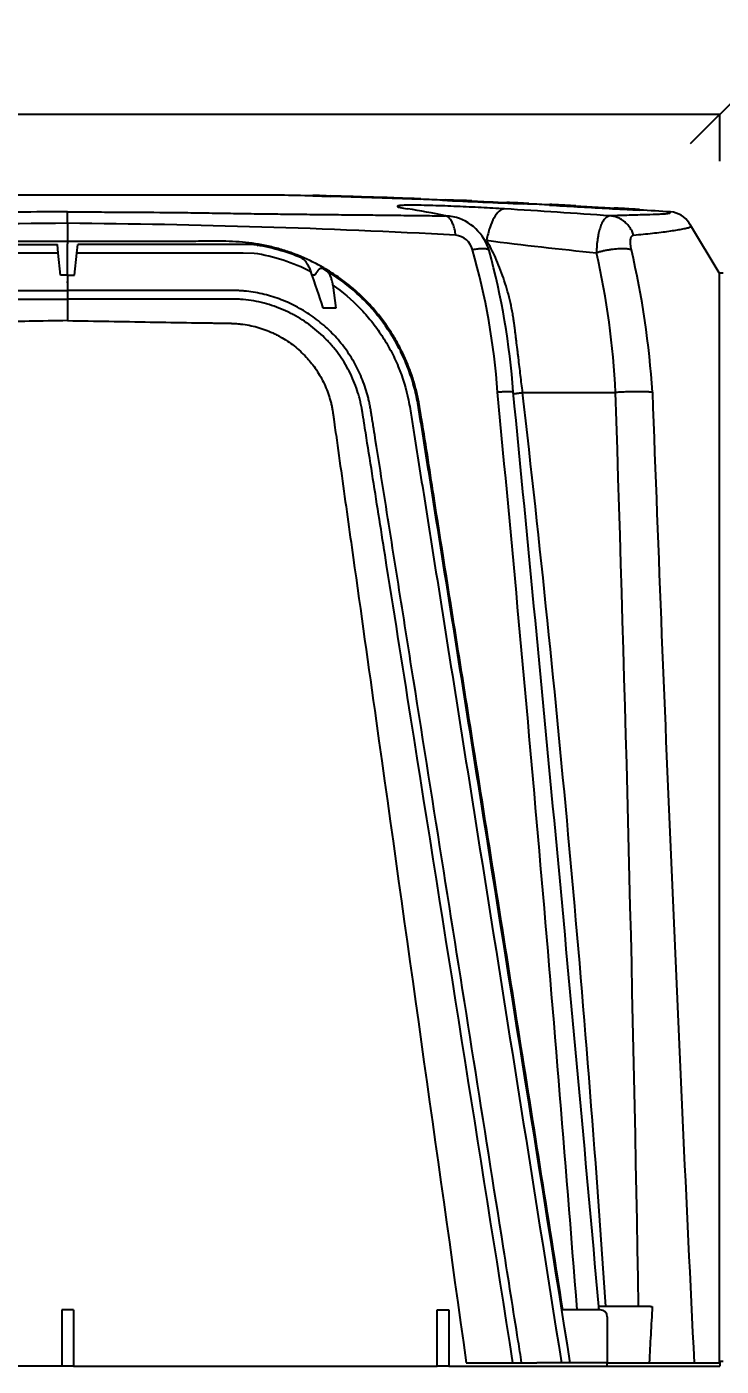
# Model space of a CAD drawing. Header units: millimetres. Extents: x -455371 to 117772, y -78417 to 116564.
# Drawn here: x -52542 to -52245, y 65902 to 66474 of the extents above; entities that cross this region are included whole.
import ezdxf

# ---------------------------------------------------------------- set-up
doc = ezdxf.new("R2010")
doc.units = ezdxf.units.MM
doc.linetypes.add('CENTER2', pattern=[28.575, 19.05, -3.175, 3.175, -3.175])
doc.layers.get('0').update_dxf_attribs({"color": 255})
doc.layers.add('BETON-STOP', color=141, linetype='Continuous')
doc.layers.add('Contorno-Cupolex', color=3, linetype='Continuous')
doc.layers.add('quote', color=5, linetype='Continuous', lineweight=15)
doc.styles.get("Standard").update_dxf_attribs({"font": 'arial.ttf'})
doc.dimstyles.new('scala 1 a 10', dxfattribs={"dimtxt": 15, "dimasz": 25, "dimexe": 0.183, "dimexo": 0.1, "dimgap": 20, "dimtad": 2, "dimdec": 0, "dimlfac": 0.1, "dimzin": 0, "dimdsep": 46, "dimtxsty": 'Standard', "dimblk": 'OBLIQUE', "dimcen": -25, "dimadec": 0, "dimazin": 0, "dimtfac": 1, "dimtdec": 0, "dimtofl": 0, "dimtmove": 0, "dimatfit": 3, "dimfxl": 20, "dimfxlon": 1, "dimtolj": 1, "dimtzin": 0, "dimarcsym": 0})

# ---------------------------------------------------------------- blocks, each defined once
blk = doc.blocks.new('beton stop H50')
at = {"layer": 'BETON-STOP'}
for p, q in [((20134.473, 10076.094), (20141.977, 10076.094)), ((20142.015, 10075.728), (20141.977, 10076.094)), ((20142.113, 10074.794), (20142.015, 10075.728)), ((20142.713, 10074.794), (20142.812, 10075.728)), ((20142.812, 10075.728), (20142.85, 10076.094)), ((20150.353, 10076.094), (20142.85, 10076.094)), ((20150.353, 10076.093), (20150.353, 10076.094)), ((20151.268, 10075.907), (20151.138, 10075.94)), ((20142.413, 10074.794), (20142.113, 10074.794)), ((20142.413, 10074.794), (20142.413, 10074.143)), ((20142.413, 10074.794), (20142.713, 10074.794)), ((20152.954, 10074.794), (20152.83, 10074.794)), ((20152.974, 10074.834), (20152.954, 10074.794)), ((20153.465, 10074.971), (20153.319, 10075.058)), ((20142.413, 10074.143), (20142.413, 10073.777)), ((20153.718, 10074.37), (20153.845, 10073.394)), ((20142.413, 10073.777), (20142.413, 10072.856)), ((20153.845, 10073.394), (20153.309, 10073.394)), ((20142.663, 10030.694), (20142.163, 10030.694)), ((20142.163, 10030.694), (20142.163, 10028.294)), ((20142.663, 10030.694), (20142.663, 10028.294)), ((20158.163, 10028.294), (20158.163, 10030.694)), ((20158.163, 10030.694), (20158.663, 10030.694)), ((20158.663, 10030.694), (20158.663, 10028.294)), ((20163.567, 10030.694), (20163.472, 10030.694)), ((20163.817, 10030.694), (20163.567, 10030.694)), ((20164.555, 10030.694), (20163.817, 10030.694)), ((20165.113, 10030.694), (20164.555, 10030.694)), ((20165.413, 10030.394), (20165.413, 10028.444)), ((20142.163, 10028.294), (20126.663, 10028.294)), ((20142.663, 10028.294), (20142.163, 10028.294)), ((20142.663, 10028.294), (20158.163, 10028.294)), ((20158.663, 10028.294), (20158.163, 10028.294)), ((20158.663, 10028.294), (20162.413, 10028.294)), ((20159.402, 10028.444), (20162.413, 10028.444)), ((20162.413, 10028.294), (20165.413, 10028.294)), ((20165.413, 10028.444), (20162.414, 10028.444)), ((20165.413, 10028.294), (20165.413, 10028.444))]:
    blk.add_line(p, q, dxfattribs=at)
for centre, radius, start, end in [((20138.857, 9139.345), 936.388, 89.806774, 90.268745), ((20145.97, 9139.345), 936.388, 89.731255, 90.193226), ((20149.164, 10067.938), 8.241, 66.9581, 81.702), ((20149.163, 10067.922), 7.893, 62.7356, 81.2638), ((20111.798, 10060.001), 43.618, 17.8807, 20.0256), ((20165.113, 10030.394), 0.3, 0, 90)]:
    blk.add_arc(centre, radius, start, end, dxfattribs=at)
blk.add_open_spline([(20150.487, 10076.073), (20150.501, 10076.071), (20150.515, 10076.067), (20150.528, 10076.061)], degree=3, dxfattribs=at)
for points, degree, knots in [([(20152.39, 10075.522), (20152.425, 10075.507), (20152.461, 10075.481), (20152.513, 10075.429), (20152.53, 10075.41), (20152.564, 10075.366), (20152.581, 10075.342), (20152.631, 10075.266), (20152.662, 10075.208), (20152.708, 10075.113), (20152.723, 10075.079), (20152.751, 10075.01), (20152.765, 10074.975), (20152.779, 10074.938)], 3, [0, 0, 0, 0, 0.25, 0.25, 0.375, 0.375, 0.5, 0.5, 0.75, 0.75, 0.875, 0.875, 1, 1, 1, 1]), ([(20153.319, 10075.058), (20153.292, 10075.074), (20153.264, 10075.081), (20153.22, 10075.08), (20153.205, 10075.077), (20153.176, 10075.068), (20153.161, 10075.061), (20153.131, 10075.042), (20153.116, 10075.031), (20153.086, 10075.003), (20153.072, 10074.987), (20153.028, 10074.932), (20153, 10074.887), (20152.974, 10074.834)], 3, [0, 0, 0, 0, 0.25, 0.25, 0.375, 0.375, 0.5, 0.5, 0.625, 0.625, 0.75, 0.75, 1, 1, 1, 1]), ([(20153.718, 10074.37), (20153.707, 10074.444), (20153.694, 10074.513), (20153.663, 10074.64), (20153.644, 10074.699), (20153.601, 10074.804), (20153.578, 10074.849), (20153.525, 10074.923), (20153.496, 10074.952), (20153.465, 10074.971)], 3, [0, 0, 0, 0, 0.25, 0.25, 0.5, 0.5, 0.75, 0.75, 1, 1, 1, 1]), ([(20163.829, 10028.444), (20162.567, 10036.41), (20161.303, 10044.377), (20159.406, 10056.327), (20158.773, 10060.31), (20157.983, 10065.289), (20157.825, 10066.285), (20157.588, 10067.778), (20157.509, 10068.276), (20157.39, 10069.023), (20157.354, 10069.273), (20157.252, 10069.765), (20157.191, 10070.009), (20157.047, 10070.491), (20156.964, 10070.729), (20156.774, 10071.2), (20156.667, 10071.434), (20156.315, 10072.117), (20156.041, 10072.545), (20155.576, 10073.147), (20155.411, 10073.341), (20155.063, 10073.715), (20154.878, 10073.896), (20154.307, 10074.406), (20153.899, 10074.707), (20153.465, 10074.971)], 3, [0, 0, 0, 0, 0.5, 0.5, 0.75, 0.75, 0.8125, 0.8125, 0.84375, 0.84375, 0.859375, 0.859375, 0.875, 0.875, 0.890625, 0.890625, 0.90625, 0.90625, 0.9375, 0.9375, 0.953125, 0.953125, 0.96875, 0.96875, 1, 1, 1, 1]), ([(20123.063, 10028.444), (20124.572, 10037.972), (20126.131, 10047.816), (20128.08, 10060.12), (20128.47, 10062.581), (20128.957, 10065.657), (20129.054, 10066.272), (20129.249, 10067.503), (20129.347, 10068.12), (20129.457, 10068.811), (20129.469, 10068.886), (20129.49, 10069.024), (20129.501, 10069.089), (20129.534, 10069.275), (20129.558, 10069.389), (20129.64, 10069.732), (20129.709, 10069.958), (20129.949, 10070.616), (20130.156, 10071.029), (20130.666, 10071.802), (20130.967, 10072.162), (20131.644, 10072.804), (20132.02, 10073.085), (20132.826, 10073.555), (20133.256, 10073.744), (20134.135, 10074.015), (20134.584, 10074.097), (20135.181, 10074.137), (20135.302, 10074.141), (20135.499, 10074.143), (20135.567, 10074.143), (20135.715, 10074.142), (20135.794, 10074.143), (20136.185, 10074.143), (20136.496, 10074.143), (20137.43, 10074.142), (20138.053, 10074.143), (20139.922, 10074.143), (20141.168, 10074.143), (20142.413, 10074.143)], 3, [0, 0, 0, 0, 0.5, 0.5, 0.625, 0.625, 0.65625, 0.65625, 0.6875, 0.6875, 0.691406, 0.691406, 0.695312, 0.695312, 0.703125, 0.703125, 0.71875, 0.71875, 0.75, 0.75, 0.78125, 0.78125, 0.8125, 0.8125, 0.84375, 0.84375, 0.875, 0.875, 0.882812, 0.882812, 0.886719, 0.886719, 0.890625, 0.890625, 0.90625, 0.90625, 0.9375, 0.9375, 1, 1, 1, 1]), ([(20161.764, 10028.444), (20161.715, 10028.75), (20161.667, 10029.057), (20161.41, 10030.674), (20161.202, 10031.991), (20160.573, 10035.96), (20160.151, 10038.63), (20158.875, 10046.685), (20158.014, 10052.119), (20156.938, 10058.911), (20156.723, 10060.269), (20156.293, 10062.986), (20156.078, 10064.344), (20155.755, 10066.382), (20155.648, 10067.061), (20155.513, 10067.91), (20155.486, 10068.08), (20155.446, 10068.335), (20155.432, 10068.42), (20155.412, 10068.548), (20155.405, 10068.59), (20155.392, 10068.675), (20155.385, 10068.718), (20155.372, 10068.802), (20155.365, 10068.843), (20155.356, 10068.903), (20155.353, 10068.922), (20155.347, 10068.96), (20155.344, 10068.979), (20155.335, 10069.034), (20155.329, 10069.07), (20155.317, 10069.14), (20155.311, 10069.175), (20155.292, 10069.276), (20155.278, 10069.341), (20155.257, 10069.437), (20155.25, 10069.469), (20155.234, 10069.532), (20155.227, 10069.563), (20155.186, 10069.721), (20155.15, 10069.846), (20155.07, 10070.092), (20155.026, 10070.214), (20154.884, 10070.572), (20154.775, 10070.803), (20154.528, 10071.248), (20154.39, 10071.463), (20154.087, 10071.875), (20153.922, 10072.073), (20153.568, 10072.446), (20153.378, 10072.621), (20152.979, 10072.946), (20152.769, 10073.096), (20152.441, 10073.3), (20152.329, 10073.365), (20152.103, 10073.486), (20151.987, 10073.543), (20151.638, 10073.704), (20151.399, 10073.795), (20150.915, 10073.947), (20150.67, 10074.007), (20150.293, 10074.073), (20150.165, 10074.091), (20149.972, 10074.112), (20149.907, 10074.118), (20149.776, 10074.128), (20149.71, 10074.133), (20149.575, 10074.139), (20149.505, 10074.141), (20149.415, 10074.142), (20149.396, 10074.142), (20149.36, 10074.143), (20149.341, 10074.143), (20149.285, 10074.143), (20149.247, 10074.143), (20149.168, 10074.143), (20149.127, 10074.143), (20149.042, 10074.143), (20148.999, 10074.143), (20148.869, 10074.143), (20148.783, 10074.143), (20148.351, 10074.143), (20148.008, 10074.143), (20146.977, 10074.142), (20146.289, 10074.143), (20144.914, 10074.143), (20144.226, 10074.143), (20143.164, 10074.143), (20142.788, 10074.143), (20142.413, 10074.143)], 3, [0, 0, 0, 0, 0.016163, 0.016163, 0.085094, 0.085094, 0.222956, 0.222956, 0.498682, 0.498682, 0.567613, 0.567613, 0.636544, 0.636544, 0.67101, 0.67101, 0.679626, 0.679626, 0.683934, 0.683934, 0.686089, 0.686089, 0.688243, 0.688243, 0.690397, 0.690397, 0.691474, 0.691474, 0.692551, 0.692551, 0.694705, 0.694705, 0.696859, 0.696859, 0.701167, 0.701167, 0.703321, 0.703321, 0.705475, 0.705475, 0.714092, 0.714092, 0.722708, 0.722708, 0.739941, 0.739941, 0.757174, 0.757174, 0.774407, 0.774407, 0.79164, 0.79164, 0.808872, 0.808872, 0.817489, 0.817489, 0.826105, 0.826105, 0.843338, 0.843338, 0.860571, 0.860571, 0.869187, 0.869187, 0.873495, 0.873495, 0.877804, 0.877804, 0.882112, 0.882112, 0.883189, 0.883189, 0.884266, 0.884266, 0.88642, 0.88642, 0.888574, 0.888574, 0.890728, 0.890728, 0.895036, 0.895036, 0.912269, 0.912269, 0.946735, 0.946735, 0.981201, 0.981201, 1, 1, 1, 1]), ([(20153.718, 10074.37), (20154.127, 10074.083), (20154.508, 10073.759), (20155.035, 10073.215), (20155.203, 10073.025), (20155.516, 10072.633), (20155.663, 10072.431), (20155.938, 10072.013), (20156.065, 10071.798), (20156.3, 10071.355), (20156.408, 10071.126), (20156.696, 10070.426), (20156.84, 10069.95), (20156.966, 10069.345), (20156.988, 10069.224), (20157.027, 10068.98), (20157.046, 10068.858), (20157.105, 10068.491), (20157.143, 10068.247), (20157.26, 10067.515), (20157.337, 10067.026), (20157.57, 10065.561), (20157.725, 10064.584), (20158.5, 10059.7), (20159.12, 10055.793), (20160.981, 10044.072), (20162.221, 10036.258), (20163.459, 10028.444)], 3, [0, 0, 0, 0, 0.03125, 0.03125, 0.046875, 0.046875, 0.0625, 0.0625, 0.078125, 0.078125, 0.09375, 0.09375, 0.125, 0.125, 0.132813, 0.132813, 0.140625, 0.140625, 0.15625, 0.15625, 0.1875, 0.1875, 0.25, 0.25, 0.5, 0.5, 1, 1, 1, 1]), ([(20123.433, 10028.444), (20124.156, 10033.011), (20125.245, 10039.886), (20126.7, 10049.07), (20127.797, 10055.996), (20128.711, 10061.767), (20129.35, 10065.807), (20129.648, 10067.683), (20129.773, 10068.477), (20129.819, 10068.759), (20129.852, 10068.977), (20129.892, 10069.205), (20129.941, 10069.427), (20129.995, 10069.63), (20130.113, 10070.026), (20130.355, 10070.634), (20130.812, 10071.396), (20131.387, 10072.083), (20132.279, 10072.864), (20133.346, 10073.427), (20134.499, 10073.721), (20135.19, 10073.78), (20135.68, 10073.777), (20136.062, 10073.778), (20136.731, 10073.777), (20137.877, 10073.777), (20139.835, 10073.777), (20141.411, 10073.777), (20142.413, 10073.777)], 3, [0, 0, 0, 0, 0.247753, 0.372985, 0.498218, 0.623451, 0.686067, 0.717375, 0.725202, 0.729131, 0.732712, 0.736995, 0.741519, 0.744877, 0.748234, 0.763673, 0.77975, 0.795578, 0.811398, 0.843021, 0.858859, 0.874812, 0.879946, 0.885054, 0.895272, 0.915707, 0.946359, 1, 1, 1, 1]), ([(20161.394, 10028.444), (20159.943, 10037.602), (20158.493, 10046.761), (20156.675, 10058.235), (20156.308, 10060.55), (20155.759, 10064.022), (20155.575, 10065.179), (20155.301, 10066.916), (20155.209, 10067.494), (20155.094, 10068.218), (20155.071, 10068.362), (20155.037, 10068.579), (20155.025, 10068.652), (20155.011, 10068.743), (20155.008, 10068.761), (20155.002, 10068.797), (20155, 10068.814), (20154.994, 10068.848), (20154.992, 10068.865), (20154.987, 10068.897), (20154.984, 10068.913), (20154.979, 10068.945), (20154.977, 10068.96), (20154.971, 10068.992), (20154.969, 10069.008), (20154.963, 10069.042), (20154.96, 10069.06), (20154.954, 10069.095), (20154.951, 10069.113), (20154.941, 10069.166), (20154.934, 10069.202), (20154.919, 10069.274), (20154.911, 10069.311), (20154.894, 10069.384), (20154.886, 10069.419), (20154.868, 10069.491), (20154.859, 10069.526), (20154.831, 10069.633), (20154.81, 10069.703), (20154.746, 10069.913), (20154.697, 10070.052), (20154.589, 10070.327), (20154.529, 10070.464), (20154.399, 10070.73), (20154.328, 10070.86), (20154.178, 10071.115), (20154.098, 10071.238), (20153.928, 10071.48), (20153.838, 10071.597), (20153.696, 10071.768), (20153.648, 10071.825), (20153.549, 10071.936), (20153.498, 10071.991), (20153.342, 10072.152), (20153.234, 10072.254), (20153.012, 10072.451), (20152.897, 10072.545), (20152.661, 10072.723), (20152.539, 10072.807), (20152.289, 10072.967), (20152.16, 10073.042), (20151.962, 10073.148), (20151.895, 10073.182), (20151.76, 10073.247), (20151.692, 10073.278), (20151.488, 10073.367), (20151.35, 10073.421), (20151.07, 10073.519), (20150.928, 10073.562), (20150.641, 10073.636), (20150.495, 10073.668), (20150.2, 10073.719), (20150.05, 10073.738), (20149.827, 10073.759), (20149.752, 10073.764), (20149.603, 10073.772), (20149.528, 10073.775), (20149.435, 10073.776), (20149.417, 10073.777), (20149.38, 10073.777), (20149.361, 10073.777), (20149.306, 10073.777), (20149.269, 10073.777), (20149.214, 10073.777), (20149.196, 10073.777), (20149.159, 10073.777), (20149.141, 10073.777), (20149.086, 10073.777), (20149.049, 10073.777), (20148.939, 10073.777), (20148.866, 10073.777), (20148.719, 10073.777), (20148.646, 10073.777), (20148.279, 10073.777), (20147.986, 10073.777), (20147.106, 10073.777), (20146.519, 10073.777), (20144.76, 10073.777), (20143.587, 10073.777), (20142.413, 10073.777)], 3, [0, 0, 0, 0, 0.497274, 0.497274, 0.622956, 0.622956, 0.685796, 0.685796, 0.717217, 0.717217, 0.725072, 0.725072, 0.728999, 0.728999, 0.729981, 0.729981, 0.730963, 0.730963, 0.731945, 0.731945, 0.732927, 0.732927, 0.733909, 0.733909, 0.734891, 0.734891, 0.735873, 0.735873, 0.736854, 0.736854, 0.738818, 0.738818, 0.740782, 0.740782, 0.742746, 0.742746, 0.74471, 0.74471, 0.748637, 0.748637, 0.756492, 0.756492, 0.764347, 0.764347, 0.772202, 0.772202, 0.780057, 0.780057, 0.787913, 0.787913, 0.79184, 0.79184, 0.795768, 0.795768, 0.803623, 0.803623, 0.811478, 0.811478, 0.819333, 0.819333, 0.827188, 0.827188, 0.831116, 0.831116, 0.835043, 0.835043, 0.842898, 0.842898, 0.850753, 0.850753, 0.858608, 0.858608, 0.866463, 0.866463, 0.870391, 0.870391, 0.874319, 0.874319, 0.8753, 0.8753, 0.876282, 0.876282, 0.878246, 0.878246, 0.879228, 0.879228, 0.88021, 0.88021, 0.882174, 0.882174, 0.886101, 0.886101, 0.890029, 0.890029, 0.905739, 0.905739, 0.937159, 0.937159, 1, 1, 1, 1]), ([(20142.413, 10072.856), (20135.468, 10072.742), (20135.425, 10072.741), (20135.054, 10072.729), (20134.708, 10072.665), (20134.366, 10072.602), (20134.033, 10072.482), (20133.7, 10072.362), (20133.388, 10072.191), (20133.078, 10072.022), (20132.799, 10071.807), (20132.521, 10071.593), (20132.28, 10071.339), (20132.039, 10071.085), (20131.841, 10070.797), (20131.644, 10070.512), (20131.496, 10070.204), (20131.349, 10069.896), (20131.25, 10069.562), (20131.2, 10069.397), (20131.164, 10069.229), (20131.145, 10069.144), (20131.13, 10069.061), (20131.117, 10068.986), (20131.104, 10068.895), (20131.101, 10068.873), (20131.092, 10068.807), (20131.085, 10068.754), (20131.078, 10068.708), (20131.075, 10068.684), (20131.048, 10068.491), (20131.025, 10068.329), (20130.987, 10068.059), (20130.885, 10067.332), (20130.744, 10066.331), (20130.502, 10064.602), (20130.259, 10062.873), (20130.186, 10062.348), (20129.288, 10055.957), (20128.529, 10050.554), (20127.346, 10042.125), (20125.608, 10029.749), (20125.425, 10028.444)], 2, [0, 0, 0, 0.127885, 0.127885, 0.143871, 0.143871, 0.159857, 0.159857, 0.175842, 0.175842, 0.191828, 0.191828, 0.207814, 0.207814, 0.223799, 0.223799, 0.239785, 0.239785, 0.255771, 0.255771, 0.263764, 0.263764, 0.26776, 0.26776, 0.271757, 0.271757, 0.273755, 0.273755, 0.275753, 0.275753, 0.279749, 0.279749, 0.287742, 0.287742, 0.319714, 0.319714, 0.383656, 0.383656, 0.511542, 0.511542, 0.767313, 0.767313, 1, 1, 1]), ([(20142.413, 10072.856), (20143.587, 10072.836), (20144.76, 10072.817), (20146.519, 10072.788), (20147.106, 10072.779), (20147.986, 10072.764), (20148.279, 10072.76), (20148.646, 10072.754), (20148.719, 10072.753), (20148.865, 10072.75), (20148.938, 10072.749), (20149.048, 10072.747), (20149.085, 10072.746), (20149.141, 10072.745), (20149.159, 10072.745), (20149.197, 10072.745), (20149.215, 10072.744), (20149.27, 10072.744), (20149.306, 10072.743), (20149.356, 10072.742), (20149.372, 10072.742), (20149.403, 10072.741), (20149.419, 10072.74), (20149.496, 10072.737), (20149.556, 10072.734), (20149.677, 10072.725), (20149.737, 10072.719), (20149.918, 10072.699), (20150.037, 10072.681), (20150.269, 10072.636), (20150.383, 10072.609), (20150.609, 10072.546), (20150.72, 10072.509), (20150.941, 10072.428), (20151.05, 10072.382), (20151.212, 10072.308), (20151.266, 10072.282), (20151.372, 10072.227), (20151.425, 10072.199), (20151.581, 10072.112), (20151.682, 10072.05), (20151.877, 10071.92), (20151.972, 10071.851), (20152.156, 10071.706), (20152.245, 10071.63), (20152.418, 10071.471), (20152.501, 10071.389), (20152.621, 10071.259), (20152.66, 10071.215), (20152.737, 10071.126), (20152.774, 10071.08), (20152.883, 10070.943), (20152.952, 10070.849), (20153.081, 10070.657), (20153.142, 10070.559), (20153.254, 10070.359), (20153.307, 10070.256), (20153.403, 10070.047), (20153.447, 10069.94), (20153.527, 10069.724), (20153.563, 10069.614), (20153.61, 10069.448), (20153.625, 10069.392), (20153.645, 10069.308), (20153.652, 10069.28), (20153.664, 10069.224), (20153.67, 10069.196), (20153.682, 10069.139), (20153.687, 10069.111), (20153.698, 10069.055), (20153.702, 10069.027), (20153.709, 10068.986), (20153.711, 10068.972), (20153.715, 10068.944), (20153.717, 10068.93), (20153.722, 10068.902), (20153.724, 10068.887), (20153.728, 10068.859), (20153.73, 10068.844), (20153.734, 10068.815), (20153.736, 10068.799), (20153.74, 10068.767), (20153.742, 10068.75), (20153.747, 10068.716), (20153.75, 10068.698), (20153.755, 10068.662), (20153.757, 10068.644), (20153.77, 10068.552), (20153.781, 10068.48), (20153.811, 10068.262), (20153.831, 10068.118), (20153.933, 10067.394), (20154.015, 10066.814), (20154.258, 10065.076), (20154.421, 10063.917), (20154.909, 10060.439), (20155.235, 10058.121), (20156.841, 10046.683), (20158.121, 10037.563), (20159.402, 10028.444)], 3, [0, 0, 0, 0, 0.063018, 0.063018, 0.094527, 0.094527, 0.110281, 0.110281, 0.11422, 0.11422, 0.118158, 0.118158, 0.120128, 0.120128, 0.121112, 0.121112, 0.122097, 0.122097, 0.124066, 0.124066, 0.125051, 0.125051, 0.126036, 0.126036, 0.129974, 0.129974, 0.133913, 0.133913, 0.14179, 0.14179, 0.149667, 0.149667, 0.157545, 0.157545, 0.165422, 0.165422, 0.16936, 0.16936, 0.173299, 0.173299, 0.181176, 0.181176, 0.189054, 0.189054, 0.196931, 0.196931, 0.204808, 0.204808, 0.208747, 0.208747, 0.212685, 0.212685, 0.220562, 0.220562, 0.22844, 0.22844, 0.236317, 0.236317, 0.244194, 0.244194, 0.252071, 0.252071, 0.25601, 0.25601, 0.257979, 0.257979, 0.259949, 0.259949, 0.261918, 0.261918, 0.263887, 0.263887, 0.264872, 0.264872, 0.265857, 0.265857, 0.266841, 0.266841, 0.267826, 0.267826, 0.268811, 0.268811, 0.269795, 0.269795, 0.27078, 0.27078, 0.271764, 0.271764, 0.275703, 0.275703, 0.28358, 0.28358, 0.315089, 0.315089, 0.378107, 0.378107, 0.504143, 0.504143, 1, 1, 1, 1])]:
    blk.add_open_spline(points, degree=degree, knots=knots, dxfattribs=at)
blk = doc.blocks.new('Cupolex H50 prospetto frontale')
at = {"layer": 'Contorno-Cupolex', "linetype": 'Continuous'}
for p, q in [((19817.527, 10356.944), (19799.38, 10356.944)), ((19817.483, 10356.945), (19799.423, 10356.945)), ((19818.899, 10356.901), (19818.899, 10356.921)), ((19819.678, 10356.901), (19818.899, 10356.921)), ((19819.678, 10356.881), (19818.899, 10356.901)), ((19822.732, 10356.816), (19819.678, 10356.911)), ((19819.678, 10356.909), (19819.678, 10356.901)), ((19819.678, 10356.881), (19819.678, 10356.901)), ((19822.731, 10356.796), (19819.678, 10356.891)), ((19822.731, 10356.796), (19822.732, 10356.816)), ((19822.731, 10356.786), (19822.732, 10356.806)), ((19822.731, 10356.786), (19822.731, 10356.796)), ((19823.509, 10356.758), (19822.731, 10356.786)), ((19822.732, 10356.806), (19822.732, 10356.816)), ((19823.509, 10356.778), (19822.732, 10356.806)), ((19823.509, 10356.758), (19823.509, 10356.778)), ((19824.433, 10356.731), (19824.434, 10356.751)), ((19824.434, 10356.751), (19825.193, 10356.72)), ((19824.563, 10356.748), (19824.593, 10356.746)), ((19825.24, 10356.721), (19824.563, 10356.748)), ((19827.864, 10356.577), (19827.865, 10356.597)), ((19828.998, 10356.527), (19828.999, 10356.547)), ((19808.453, 10355.747), (19808.453, 10356.23)), ((19829.579, 10356.49), (19829.58, 10356.51)), ((19831.983, 10356.354), (19831.984, 10356.374)), ((19832.618, 10356.322), (19832.619, 10356.342)), ((19808.453, 10355.747), (19808.453, 10354.973)), ((19836.217, 10353.63), (19834.993, 10355.666)), ((19808.453, 10354.973), (19808.453, 10354.873)), ((19808.453, 10353.536), (19808.453, 10354.865)), ((19808.453, 10353.211), (19808.453, 10353.26)), ((19827.844, 10348.536), (19831.803, 10348.536)), ((19831.093, 10309.586), (19831.094, 10309.586)), ((19831.098, 10309.529), (19831.093, 10309.586)), ((19831.094, 10309.586), (19831.123, 10309.586)), ((19831.106, 10309.436), (19831.098, 10309.529)), ((19833.3, 10309.586), (19831.123, 10309.586)), ((19833.3, 10309.586), (19833.372, 10309.586)), ((19831.453, 10307.186), (19836.253, 10307.186)), ((19831.453, 10307.036), (19836.253, 10307.036)), ((19836.253, 10307.236), (19836.253, 10307.186)), ((19836.389, 10307.236), (19836.253, 10307.236)), ((19836.253, 10307.186), (19836.253, 10307.036))]:
    blk.add_line(p, q, dxfattribs=at)
at = {"layer": 'Contorno-Cupolex'}
blk.add_line((19836.217, 10353.63), (19836.389, 10353.629), dxfattribs=at)
at = {"layer": 'Contorno-Cupolex', "linetype": 'Continuous'}
for centre, radius, start, end in [((19809.006, 9964.537), 392.5, 88.55563, 88.75605), ((19809.006, 9964.537), 392.52, 87.88238, 88.55563), ((19809.006, 9964.537), 392.5, 87.74732, 87.88238), ((19843.768, 10748.464), 392.21, 267.17441, 267.67605), ((19847.448, 10830.308), 474.116, 267.21773, 267.63273), ((19826.862, 10385.617), 28.944, 266.694, 267.4676), ((19817.082, 10156.564), 200.323, 87.54002, 87.66614), ((19840.304, 10672.945), 316.587, 267.33479, 267.62854), ((19828.371, 10395.021), 38.414, 265.9831, 268.7975), ((19809.006, 9964.537), 392.52, 87.20984, 87.34713), ((19828.184, 10358.947), 2.372, 262.2623, 273.5326), ((19809.006, 9964.537), 392.5, 87.08017, 87.20984), ((19832.641, 10408.617), 52.218, 265.999, 266.6381), ((19809.006, 9964.537), 392.52, 86.97173, 87.08017), ((19818.829, 10329.425), 27.248, 77.8621, 81.3179), ((19824.356, 10352.82), 3.249, 80.5911, 86.4356), ((19824.43, 10354.011), 2.065, 16.1144, 77.2136), ((19800.987, 9925.863), 431.286, 85.93262, 86.53296), ((19858.807, 10854.479), 498.847, 266.64102, 266.91754), ((19859.642, 10869.313), 513.683, 266.64501, 266.91355), ((19843.131, 10575.064), 218.968, 266.59207, 267.02097), ((19838.312, 10474.274), 118.089, 266.92744, 267.23586), ((19838.101, 10470.129), 113.919, 266.92179, 267.24152), ((19809.006, 9964.537), 392.52, 86.52019, 86.62859), ((19833.126, 10365.563), 9.255, 266.8537, 268.1726), ((19809.006, 9964.537), 392.5, 86.3268, 86.52019), ((19834.087, 10355.232), 1, 31, 86.3268), ((19811.362, 9988.615), 367.144, 90.45392, 93.03635), ((19805.431, 9984.905), 370.854, 86.97657, 89.53316), ((19824.891, 10354.404), 0.846, 14.4584, 83.1443), ((19848.154, 10525.747), 172.117, 262.70845, 264.27855), ((19797.375, 10346.517), 29.47, 3.9428, 15.9486), ((19795.973, 10346.278), 31.555, 4.1449, 15.2631), ((19796.964, 10346.844), 34.88, 2.7806, 12.6594), ((19797.031, 10346.293), 36.413, 3.5434, 13.2109), ((17680.539, 10142.564), 2156.097, 4.438876, 5.482034), ((15343.216, 9909.181), 4505.703, 5.098383, 5.596136), ((19006.824, 10254.102), 826.433, 3.849665, 6.561364), ((17451.721, 10268.859), 2381.415, 0.979943, 1.917364), ((23160.18, 10470.986), 3329.058, 182.107808, 182.820267), ((19548.557, 10284.649), 283.635, 5.01356, 5.04398), ((20122.992, 10292.492), 290.124, 176.6222, 177.09688)]:
    blk.add_arc(centre, radius, start, end, dxfattribs=at)
at = {"layer": 'Contorno-Cupolex', "linetype": 'CENTER2'}
for centre, radius, start, end in [((19827.356, 10372.743), 16.148, 270.7397, 270.7401), ((19828.371, 10395.021), 38.414, 268.7975, 268.7977)]:
    blk.add_arc(centre, radius, start, end, dxfattribs=at)
at = {"layer": 'Contorno-Cupolex', "linetype": 'Continuous'}
for points, knots in [([(19828.329, 10356.559), (19828.329, 10356.559), (19828.311, 10356.559), (19828.238, 10356.562), (19828.132, 10356.566), (19828.014, 10356.571), (19827.914, 10356.575), (19827.864, 10356.577)], [0.511225, 0.511225, 0.511225, 0.511225, 0.6287278, 0.7504171, 0.8331596, 0.9160507, 1, 1, 1, 1]), ([(19829.58, 10356.51), (19829.52, 10356.513), (19829.464, 10356.517), (19829.388, 10356.521), (19829.364, 10356.523), (19829.33, 10356.525), (19829.319, 10356.526), (19829.303, 10356.527), (19829.298, 10356.527), (19829.29, 10356.528), (19829.287, 10356.528), (19829.282, 10356.528), (19829.279, 10356.528), (19829.241, 10356.531), (19829.209, 10356.533), (19829.166, 10356.536), (19829.153, 10356.536), (19829.134, 10356.538), (19829.128, 10356.538), (19829.119, 10356.539), (19829.116, 10356.539), (19829.112, 10356.539), (19829.111, 10356.539), (19829.108, 10356.539), (19829.106, 10356.54), (19829.032, 10356.545), (19828.999, 10356.547), (19828.999, 10356.547)], [0, 0, 0, 0, 0.125, 0.125, 0.1875, 0.1875, 0.21875, 0.21875, 0.234375, 0.234375, 0.242188, 0.242188, 0.25, 0.25, 0.375, 0.375, 0.4375, 0.4375, 0.46875, 0.46875, 0.484375, 0.484375, 0.492188, 0.492188, 0.5, 0.5, 1, 1, 1, 1]), ([(19808.453, 10356.23), (19807.054, 10356.231), (19805.654, 10356.225), (19803.905, 10356.207), (19803.555, 10356.203), (19802.855, 10356.194), (19802.506, 10356.189), (19802.068, 10356.182), (19801.98, 10356.18), (19801.849, 10356.178), (19801.806, 10356.178), (19801.72, 10356.176), (19801.677, 10356.175), (19801.592, 10356.174), (19801.55, 10356.173), (19801.467, 10356.172), (19801.425, 10356.171), (19801.299, 10356.169), (19801.215, 10356.168), (19800.796, 10356.161), (19800.461, 10356.156), (19799.959, 10356.15), (19799.792, 10356.147), (19799.458, 10356.143), (19799.291, 10356.141), (19798.791, 10356.135), (19798.46, 10356.131), (19797.472, 10356.121), (19796.822, 10356.114), (19795.853, 10356.105), (19795.531, 10356.101), (19794.889, 10356.095), (19794.569, 10356.091), (19793.612, 10356.08), (19792.979, 10356.072), (19792.348, 10356.063)], [0, 0, 0, 0, 0.25, 0.25, 0.3125, 0.3125, 0.375, 0.375, 0.390625, 0.390625, 0.398438, 0.398438, 0.40625, 0.40625, 0.414062, 0.414062, 0.421875, 0.421875, 0.4375, 0.4375, 0.5, 0.5, 0.53125, 0.53125, 0.5625, 0.5625, 0.625, 0.625, 0.75, 0.75, 0.8125, 0.8125, 0.875, 0.875, 1, 1, 1, 1]), ([(19808.453, 10356.23), (19808.803, 10356.23), (19809.503, 10356.23), (19810.902, 10356.225), (19812.302, 10356.215), (19813.701, 10356.199), (19814.488, 10356.187), (19815.012, 10356.179), (19815.353, 10356.173), (19815.943, 10356.164), (19816.783, 10356.151), (19817.785, 10356.139), (19818.778, 10356.128), (19819.596, 10356.119), (19820.246, 10356.113), (19820.894, 10356.106), (19821.7, 10356.098), (19822.671, 10356.087), (19823.624, 10356.076), (19824.255, 10356.067), (19824.558, 10356.063)], [0, 0, 0, 0, 0.063564, 0.127097, 0.254201, 0.31775, 0.381331, 0.397214, 0.41286, 0.44336, 0.504368, 0.565708, 0.627174, 0.688693, 0.719527, 0.750429, 0.81247, 0.874829, 0.93973, 1, 1, 1, 1]), ([(19827.068, 10356.36), (19826.745, 10356.38), (19826.415, 10356.398), (19825.741, 10356.433), (19825.394, 10356.449), (19824.874, 10356.471), (19824.701, 10356.478), (19824.355, 10356.491), (19824.182, 10356.496), (19823.679, 10356.511), (19823.355, 10356.518), (19822.983, 10356.518), (19822.883, 10356.516), (19822.721, 10356.51), (19822.662, 10356.506), (19822.576, 10356.496), (19822.548, 10356.49), (19822.516, 10356.478), (19822.511, 10356.471), (19822.524, 10356.449), (19822.568, 10356.433), (19822.713, 10356.398), (19822.813, 10356.38), (19822.942, 10356.36)], [0, 0, 0, 0, 0.125, 0.125, 0.25, 0.25, 0.3125, 0.3125, 0.375, 0.375, 0.5, 0.5, 0.5625, 0.5625, 0.625, 0.625, 0.6875, 0.6875, 0.75, 0.75, 0.875, 0.875, 1, 1, 1, 1]), ([(19827.068, 10356.36), (19826.993, 10356.357), (19826.916, 10356.322), (19826.766, 10356.194), (19826.693, 10356.101), (19826.559, 10355.864), (19826.497, 10355.72), (19826.39, 10355.395), (19826.345, 10355.214), (19826.31, 10355.023)], [0, 0, 0, 0, 0.25, 0.25, 0.5, 0.5, 0.75, 0.75, 1, 1, 1, 1]), ([(19830.114, 10356.484), (19830.072, 10356.486), (19830.034, 10356.489), (19829.982, 10356.492), (19829.965, 10356.493), (19829.942, 10356.495), (19829.934, 10356.495), (19829.923, 10356.496), (19829.92, 10356.496), (19829.914, 10356.496), (19829.913, 10356.497), (19829.91, 10356.497), (19829.909, 10356.497), (19829.907, 10356.497), (19829.906, 10356.497), (19829.884, 10356.498), (19829.864, 10356.5), (19829.838, 10356.502), (19829.83, 10356.502), (19829.819, 10356.503), (19829.815, 10356.503), (19829.81, 10356.504), (19829.808, 10356.504), (19829.806, 10356.504), (19829.805, 10356.504), (19829.803, 10356.504), (19829.802, 10356.504), (19829.759, 10356.507), (19829.741, 10356.509), (19829.741, 10356.509)], [0, 0, 0, 0, 0.125, 0.125, 0.1875, 0.1875, 0.21875, 0.21875, 0.234375, 0.234375, 0.242188, 0.242188, 0.246094, 0.246094, 0.25, 0.25, 0.375, 0.375, 0.4375, 0.4375, 0.46875, 0.46875, 0.484375, 0.484375, 0.492188, 0.492188, 0.5, 0.5, 1, 1, 1, 1]), ([(19829.741, 10356.509), (19829.741, 10356.509), (19829.745, 10356.508), (19829.758, 10356.507), (19829.763, 10356.507), (19829.773, 10356.506), (19829.777, 10356.506), (19829.783, 10356.505), (19829.785, 10356.505), (19829.788, 10356.505), (19829.789, 10356.505), (19829.791, 10356.505), (19829.792, 10356.505), (19829.792, 10356.504), (19829.793, 10356.504), (19829.793, 10356.504), (19829.794, 10356.504), (19829.821, 10356.502), (19829.857, 10356.5), (19829.93, 10356.495), (19829.957, 10356.493), (19830.002, 10356.49), (19830.018, 10356.489), (19830.043, 10356.488), (19830.052, 10356.487), (19830.065, 10356.487), (19830.07, 10356.486), (19830.076, 10356.486), (19830.079, 10356.486), (19830.082, 10356.486), (19830.083, 10356.485), (19830.085, 10356.485), (19830.086, 10356.485), (19830.199, 10356.478), (19830.322, 10356.471), (19830.53, 10356.459), (19830.603, 10356.455), (19830.757, 10356.446), (19830.836, 10356.442), (19831.007, 10356.432), (19831.089, 10356.428), (19831.208, 10356.421), (19831.247, 10356.419), (19831.303, 10356.416), (19831.322, 10356.415), (19831.35, 10356.413), (19831.359, 10356.413), (19831.373, 10356.412), (19831.378, 10356.412), (19831.387, 10356.411), (19831.392, 10356.411), (19831.524, 10356.404), (19831.643, 10356.398), (19831.751, 10356.392)], [0, 0, 0, 0, 0.125, 0.125, 0.1875, 0.1875, 0.21875, 0.21875, 0.234375, 0.234375, 0.242188, 0.242188, 0.246094, 0.246094, 0.248047, 0.248047, 0.25, 0.25, 0.375, 0.375, 0.4375, 0.4375, 0.46875, 0.46875, 0.484375, 0.484375, 0.492188, 0.492188, 0.496094, 0.496094, 0.498047, 0.498047, 0.5, 0.5, 0.625, 0.625, 0.6875, 0.6875, 0.75, 0.75, 0.8125, 0.8125, 0.84375, 0.84375, 0.859375, 0.859375, 0.867188, 0.867188, 0.871094, 0.871094, 0.875, 0.875, 1, 1, 1, 1]), ([(19831.577, 10356.063), (19831.537, 10356.061), (19831.498, 10356.049), (19831.422, 10356.007), (19831.385, 10355.977), (19831.332, 10355.917), (19831.315, 10355.895), (19831.282, 10355.846), (19831.265, 10355.82), (19831.219, 10355.735), (19831.19, 10355.67), (19831.138, 10355.527), (19831.114, 10355.448), (19831.083, 10355.319), (19831.073, 10355.275), (19831.056, 10355.184), (19831.048, 10355.138), (19831.012, 10354.901), (19830.997, 10354.697), (19830.996, 10354.488)], [0, 0, 0, 0, 0.125, 0.125, 0.25, 0.25, 0.3125, 0.3125, 0.375, 0.375, 0.5, 0.5, 0.625, 0.625, 0.6875, 0.6875, 0.75, 0.75, 1, 1, 1, 1]), ([(19834.151, 10356.23), (19834.135, 10356.231), (19834.123, 10356.225), (19834.116, 10356.207), (19834.115, 10356.203), (19834.113, 10356.194), (19834.112, 10356.189), (19834.113, 10356.182), (19834.113, 10356.18), (19834.113, 10356.178), (19834.113, 10356.178), (19834.113, 10356.176), (19834.113, 10356.175), (19834.112, 10356.174), (19834.112, 10356.173), (19834.111, 10356.172), (19834.11, 10356.171), (19834.107, 10356.169), (19834.104, 10356.168), (19834.087, 10356.161), (19834.061, 10356.156), (19834.005, 10356.15), (19833.983, 10356.147), (19833.934, 10356.143), (19833.907, 10356.141), (19833.817, 10356.135), (19833.747, 10356.131), (19833.511, 10356.121), (19833.319, 10356.114), (19832.994, 10356.105), (19832.879, 10356.101), (19832.641, 10356.095), (19832.516, 10356.091), (19832.131, 10356.08), (19831.859, 10356.072), (19831.577, 10356.063)], [0, 0, 0, 0, 0.25, 0.25, 0.3125, 0.3125, 0.375, 0.375, 0.390625, 0.390625, 0.398438, 0.398438, 0.40625, 0.40625, 0.414062, 0.414062, 0.421875, 0.421875, 0.4375, 0.4375, 0.5, 0.5, 0.53125, 0.53125, 0.5625, 0.5625, 0.625, 0.625, 0.75, 0.75, 0.8125, 0.8125, 0.875, 0.875, 1, 1, 1, 1]), ([(19832.087, 10356.377), (19832.085, 10356.377), (19832.081, 10356.378), (19832.071, 10356.378), (19832.065, 10356.378), (19832.056, 10356.378), (19832.052, 10356.379), (19832.047, 10356.379), (19832.045, 10356.379), (19832.042, 10356.379), (19832.041, 10356.379), (19832.04, 10356.379), (19832.039, 10356.379), (19832.038, 10356.379), (19832.038, 10356.379), (19832.038, 10356.379), (19832.038, 10356.379), (19832.026, 10356.38), (19832.012, 10356.38), (19831.989, 10356.381), (19831.981, 10356.382), (19831.968, 10356.382), (19831.964, 10356.382), (19831.957, 10356.383), (19831.955, 10356.383), (19831.952, 10356.383), (19831.951, 10356.383), (19831.949, 10356.383), (19831.948, 10356.383), (19831.947, 10356.383), (19831.947, 10356.383), (19831.894, 10356.385), (19831.829, 10356.389), (19831.751, 10356.393)], [0.5500004, 0.5500004, 0.5500004, 0.5500004, 0.625, 0.625, 0.6875, 0.6875, 0.71875, 0.71875, 0.734375, 0.734375, 0.7421875, 0.7421875, 0.7460938, 0.7460938, 0.7480469, 0.7480469, 0.75, 0.75, 0.8125, 0.8125, 0.84375, 0.84375, 0.859375, 0.859375, 0.8671875, 0.8671875, 0.8710938, 0.8710938, 0.8730469, 0.8730469, 0.875, 0.875, 1, 1, 1, 1]), ([(19831.751, 10356.392), (19831.79, 10356.39), (19831.826, 10356.388), (19831.875, 10356.386), (19831.89, 10356.385), (19831.912, 10356.384), (19831.919, 10356.384), (19831.93, 10356.384), (19831.933, 10356.383), (19831.938, 10356.383), (19831.94, 10356.383), (19831.942, 10356.383), (19831.943, 10356.383), (19831.945, 10356.383), (19831.946, 10356.383), (19831.965, 10356.382), (19831.982, 10356.381), (19832.005, 10356.38), (19832.012, 10356.38), (19832.022, 10356.38), (19832.025, 10356.379), (19832.03, 10356.379), (19832.032, 10356.379), (19832.034, 10356.379), (19832.035, 10356.379), (19832.036, 10356.379), (19832.036, 10356.379), (19832.037, 10356.379), (19832.037, 10356.379), (19832.053, 10356.378), (19832.066, 10356.378), (19832.084, 10356.377), (19832.089, 10356.377), (19832.089, 10356.377)], [0, 0, 0, 0, 0.0625, 0.0625, 0.09375, 0.09375, 0.109375, 0.109375, 0.1171875, 0.1171875, 0.1210938, 0.1210938, 0.1230469, 0.1230469, 0.125, 0.125, 0.1875, 0.1875, 0.21875, 0.21875, 0.234375, 0.234375, 0.2421875, 0.2421875, 0.2460938, 0.2460938, 0.2480469, 0.2480469, 0.25, 0.25, 0.375, 0.375, 0.4951448, 0.4951448, 0.4951448, 0.4951448]), ([(19832.832, 10356.333), (19832.832, 10356.333), (19832.832, 10356.333), (19832.831, 10356.333), (19832.831, 10356.333), (19832.831, 10356.333), (19832.831, 10356.333), (19832.828, 10356.333), (19832.823, 10356.333), (19832.81, 10356.334), (19832.805, 10356.334), (19832.796, 10356.334), (19832.793, 10356.334), (19832.789, 10356.334), (19832.787, 10356.335), (19832.784, 10356.335), (19832.784, 10356.335), (19832.782, 10356.335), (19832.782, 10356.335), (19832.781, 10356.335), (19832.781, 10356.335), (19832.744, 10356.336), (19832.689, 10356.339), (19832.619, 10356.342)], [0.4427245, 0.4427245, 0.4427245, 0.4427245, 0.46875, 0.46875, 0.484375, 0.484375, 0.5, 0.5, 0.625, 0.625, 0.6875, 0.6875, 0.71875, 0.71875, 0.734375, 0.734375, 0.7421875, 0.7421875, 0.7460938, 0.7460938, 0.75, 0.75, 1, 1, 1, 1]), ([(19832.575, 10355.243), (19832.856, 10355.269), (19833.125, 10355.296), (19833.505, 10355.338), (19833.627, 10355.352), (19833.861, 10355.381), (19833.972, 10355.396), (19834.288, 10355.44), (19834.473, 10355.47), (19834.698, 10355.513), (19834.763, 10355.526), (19834.847, 10355.546), (19834.872, 10355.553), (19834.916, 10355.565), (19834.935, 10355.571), (19834.985, 10355.589), (19835.006, 10355.599), (19835.017, 10355.611), (19835.019, 10355.614), (19835.02, 10355.617), (19835.02, 10355.618), (19835.02, 10355.621), (19835.019, 10355.622), (19835.019, 10355.624), (19835.018, 10355.625), (19835.017, 10355.627), (19835.016, 10355.628), (19835.014, 10355.632), (19835.013, 10355.634), (19835.006, 10355.645), (19835.001, 10355.653), (19834.995, 10355.663), (19834.994, 10355.665), (19834.993, 10355.667)], [0, 0, 0, 0, 0.125, 0.125, 0.1875, 0.1875, 0.25, 0.25, 0.375, 0.375, 0.4375, 0.4375, 0.46875, 0.46875, 0.5, 0.5, 0.5625, 0.5625, 0.578125, 0.578125, 0.5859375, 0.5859375, 0.59375, 0.59375, 0.6015625, 0.6015625, 0.609375, 0.609375, 0.625, 0.625, 0.6875, 0.6875, 0.7028566, 0.7028566, 0.7028566, 0.7028566]), ([(19834.993, 10355.667), (19834.989, 10355.673), (19834.986, 10355.678), (19834.966, 10355.712), (19834.953, 10355.733), (19834.944, 10355.747)], [0.7028566, 0.7028566, 0.7028566, 0.7028566, 0.75, 0.75, 1, 1, 1, 1]), ([(19808.453, 10354.973), (19807.335, 10354.973), (19805.78, 10354.977), (19803.661, 10354.965), (19802.37, 10354.988), (19801.563, 10354.98), (19800.975, 10354.945), (19800.433, 10354.879), (19799.894, 10354.776), (19799.353, 10354.634), (19798.819, 10354.456), (19798.296, 10354.242), (19797.787, 10353.994), (19797.297, 10353.712), (19796.828, 10353.399), (19796.383, 10353.056), (19795.966, 10352.686), (19795.575, 10352.289), (19795.209, 10351.864), (19794.869, 10351.413), (19794.558, 10350.937), (19794.279, 10350.441), (19794.034, 10349.93), (19793.827, 10349.409), (19793.658, 10348.882), (19793.528, 10348.346), (19793.418, 10347.763), (19793.309, 10347.038), (19793.123, 10345.833), (19791.098, 10333.181), (19789.338, 10322.003), (19787.346, 10309.436)], [0, 0, 0, 0, 0.0510293, 0.0847875, 0.1046011, 0.1160674, 0.1253169, 0.1341556, 0.1434668, 0.1528243, 0.162242, 0.1717013, 0.1811806, 0.1906513, 0.2000885, 0.2094717, 0.2188014, 0.2280621, 0.2374438, 0.2469161, 0.2564407, 0.2659728, 0.2754575, 0.2848543, 0.2941284, 0.3032084, 0.3125696, 0.3238664, 0.3400154, 0.3738286, 0.9657826, 0.9657826, 0.9657826, 0.9657826]), ([(19829.56, 10309.436), (19828.841, 10313.972), (19827.594, 10321.83), (19825.734, 10333.592), (19824.389, 10341.966), (19823.692, 10346.483), (19823.437, 10348.065), (19823.31, 10348.647), (19823.162, 10349.164), (19822.979, 10349.673), (19822.756, 10350.182), (19822.497, 10350.681), (19822.204, 10351.166), (19821.877, 10351.632), (19821.521, 10352.076), (19821.137, 10352.493), (19820.731, 10352.879), (19820.301, 10353.233), (19819.85, 10353.557), (19819.375, 10353.852), (19818.877, 10354.117), (19818.361, 10354.35), (19817.83, 10354.547), (19817.287, 10354.709), (19816.736, 10354.833), (19816.181, 10354.92), (19815.621, 10354.967), (19815.022, 10354.986), (19814.301, 10354.981), (19813.298, 10354.97), (19811.298, 10354.976), (19809.769, 10354.973), (19808.453, 10354.973)], [0.0346052, 0.0346052, 0.0346052, 0.0346052, 0.252944, 0.4635811, 0.6215589, 0.6807973, 0.6929135, 0.7020034, 0.7106893, 0.7198857, 0.7291684, 0.738574, 0.7480665, 0.7576057, 0.7671434, 0.7766274, 0.7860191, 0.7952904, 0.8045432, 0.8139153, 0.8233486, 0.8328229, 0.8423162, 0.8518, 0.8612522, 0.8706553, 0.8799709, 0.8894567, 0.9007573, 0.9161316, 0.9399469, 1, 1, 1, 1]), ([(19827.844, 10348.536), (19827.815, 10348.782), (19827.786, 10349.027), (19827.742, 10349.394), (19827.728, 10349.517), (19827.698, 10349.761), (19827.683, 10349.883), (19827.661, 10350.067), (19827.654, 10350.128), (19827.639, 10350.25), (19827.631, 10350.312), (19827.609, 10350.495), (19827.594, 10350.618), (19827.571, 10350.801), (19827.563, 10350.862), (19827.548, 10350.984), (19827.541, 10351.045), (19827.531, 10351.12), (19827.529, 10351.135), (19827.527, 10351.158), (19827.526, 10351.165), (19827.524, 10351.18), (19827.523, 10351.188), (19827.518, 10351.227), (19827.514, 10351.26), (19827.508, 10351.311), (19827.505, 10351.328), (19827.501, 10351.364), (19827.498, 10351.382), (19827.491, 10351.439), (19827.486, 10351.477), (19827.477, 10351.538), (19827.475, 10351.558), (19827.469, 10351.6), (19827.465, 10351.62), (19827.456, 10351.682), (19827.449, 10351.723), (19827.429, 10351.845), (19827.415, 10351.926), (19827.368, 10352.168), (19827.334, 10352.328), (19827.22, 10352.803), (19827.13, 10353.114), (19826.977, 10353.566), (19826.923, 10353.714), (19826.809, 10354.005), (19826.749, 10354.148), (19826.57, 10354.543), (19826.445, 10354.788), (19826.31, 10355.023)], [0, 0, 0, 0, 0.126375, 0.126375, 0.189562, 0.189562, 0.25275, 0.25275, 0.284343, 0.284343, 0.315937, 0.315937, 0.379125, 0.379125, 0.410718, 0.410718, 0.442312, 0.442312, 0.45021, 0.45021, 0.45416, 0.45416, 0.458109, 0.458109, 0.473906, 0.473906, 0.481804, 0.481804, 0.489703, 0.489703, 0.505499, 0.505499, 0.513398, 0.513398, 0.521296, 0.521296, 0.537093, 0.537093, 0.568687, 0.568687, 0.631874, 0.631874, 0.758249, 0.758249, 0.821437, 0.821437, 0.884624, 0.884624, 1, 1, 1, 1]), ([(19832.48, 10354.615), (19832.463, 10354.693), (19832.451, 10354.77), (19832.443, 10354.861), (19832.442, 10354.879), (19832.441, 10354.914), (19832.44, 10354.932), (19832.44, 10354.982), (19832.442, 10355.014), (19832.449, 10355.072), (19832.455, 10355.099), (19832.465, 10355.135), (19832.47, 10355.146), (19832.479, 10355.167), (19832.484, 10355.177), (19832.5, 10355.203), (19832.513, 10355.216), (19832.541, 10355.236), (19832.557, 10355.242), (19832.575, 10355.243)], [0, 0, 0, 0, 0.25, 0.25, 0.3125, 0.3125, 0.375, 0.375, 0.5, 0.5, 0.625, 0.625, 0.6875, 0.6875, 0.75, 0.75, 0.875, 0.875, 1, 1, 1, 1]), ([(19836.217, 10353.63), (19836.217, 10353.63), (19836.217, 10353.63), (19836.217, 10353.63), (19836.217, 10353.629), (19836.217, 10353.63), (19836.217, 10353.633), (19836.217, 10353.588), (19836.217, 10353.547), (19836.217, 10353.425), (19836.217, 10353.345), (19836.217, 10353.185), (19836.217, 10353.117), (19836.217, 10353.042)], [0.0888725, 0.0888725, 0.0888725, 0.0888725, 0.09375, 0.09375, 0.109375, 0.109375, 0.125, 0.125, 0.140625, 0.140625, 0.15625, 0.15625, 0.16592518, 0.16592518, 0.16592518, 0.16592518]), ([(19836.217, 10353.042), (19836.217, 10352.996), (19836.217, 10352.947), (19836.217, 10352.76), (19836.217, 10352.606), (19836.217, 10352.1), (19836.217, 10351.703), (19836.217, 10350.789), (19836.217, 10350.287), (19836.217, 10349.478), (19836.217, 10349.196), (19836.217, 10348.622), (19836.217, 10348.331), (19836.217, 10348.035), (19836.217, 10348.032), (19836.217, 10348.028)], [0.1659252, 0.1659252, 0.1659252, 0.1659252, 0.171875, 0.171875, 0.1875, 0.1875, 0.21875, 0.21875, 0.25, 0.25, 0.265625, 0.265625, 0.28125, 0.28125, 0.2814215, 0.2814215, 0.2814215, 0.2814215]), ([(19827.445, 10348.559), (19827.445, 10348.559), (19827.445, 10348.559), (19827.441, 10348.563), (19827.432, 10348.565), (19827.401, 10348.569), (19827.378, 10348.57), (19827.321, 10348.57), (19827.286, 10348.57), (19827.205, 10348.568), (19827.16, 10348.566), (19827.06, 10348.562), (19827.007, 10348.559), (19826.894, 10348.552), (19826.835, 10348.548), (19826.775, 10348.544)], [0.2340391, 0.2340391, 0.2340391, 0.2340391, 0.25, 0.25, 0.375, 0.375, 0.5, 0.5, 0.625, 0.625, 0.75, 0.75, 0.875, 0.875, 1, 1, 1, 1]), ([(19836.217, 10348.028), (19836.217, 10347.885), (19836.217, 10347.74), (19836.217, 10347.448), (19836.217, 10347.3), (19836.217, 10346.855), (19836.217, 10346.559), (19836.217, 10345.079), (19836.217, 10343.895), (19836.218, 10340.343), (19836.218, 10337.975), (19836.218, 10326.777), (19836.218, 10317.947), (19836.218, 10309.117)], [0.2814215, 0.2814215, 0.2814215, 0.2814215, 0.2890625, 0.2890625, 0.296875, 0.296875, 0.3125, 0.3125, 0.375, 0.375, 0.5, 0.5, 0.9660415, 0.9660415, 0.9660415, 0.9660415])]:
    blk.add_open_spline(points, degree=3, knots=knots, dxfattribs=at)
for points, weights in [([(19824.992, 10355.243), (19824.888, 10356.007), (19824.558, 10356.063)], [1, 0.838288024156, 1]), ([(19832.575, 10355.243), (19832.318, 10356.007), (19831.577, 10356.063)], [1, 0.838288024156, 1]), ([(19826.414, 10354.585), (19826.363, 10354.732), (19825.71, 10354.615)], [1, 0.863641637313, 1]), ([(19832.48, 10354.615), (19831.981, 10354.779), (19830.996, 10354.488)], [1, 0.77386842912, 1]), ([(19827.452, 10348.484), (19827.652, 10348.507), (19827.844, 10348.536)], [1, 0.988416842794, 1]), ([(19833.374, 10348.544), (19832.825, 10348.608), (19831.803, 10348.536)], [1, 0.790857145009, 1])]:
    blk.add_rational_spline(points, weights, degree=2, dxfattribs=at)
for points in [[(19832.089, 10356.377), (19832.089, 10356.377), (19832.089, 10356.377), (19832.089, 10356.377)], [(19836.218, 10309.117), (19836.218, 10308.473), (19836.218, 10307.83), (19836.218, 10307.186)]]:
    blk.add_open_spline(points, degree=3, dxfattribs=at)
blk = doc.blocks.new('_Oblique')
at = {"color": 0, "linetype": 'ByBlock', "lineweight": -2}
blk.add_line((-0.5, -0.5), (0.5, 0.5), dxfattribs=at)
blk = doc.blocks.new('*D2234')
at = {"layer": 'Defpoints', "color": 0, "transparency": 16777216}
for p in [(-52245.6, 66436.51), (-53360.65, 65903.48), (-52245.6, 65903.73)]:
    blk.add_point(p, dxfattribs=at)
at = {"layer": 'quote', "color": 0, "lineweight": -2, "transparency": 16777216}
for p, q in [((-53360.65, 66416.51), (-53360.65, 66436.69)), ((-53360.65, 66436.51), (-52245.6, 66436.51)), ((-52245.6, 66416.51), (-52245.6, 66436.69))]:
    blk.add_line(p, q, dxfattribs=at)
at = {"layer": 'quote', "color": 0, "lineweight": -2, "transparency": 16777216, "xscale": 25, "yscale": 25, "zscale": 25, "rotation": 180}
blk.add_blockref('_Oblique', (-53360.65, 66436.51), dxfattribs=at)
at = {"layer": 'quote', "color": 0, "lineweight": -2, "transparency": 16777216, "xscale": 25, "yscale": 25, "zscale": 25}
blk.add_blockref('_Oblique', (-52245.6, 66436.51), dxfattribs=at)
at = {"layer": 'quote', "color": 0, "transparency": 16777216, "insert": (-52803.12, 66464.04), "char_height": 15, "attachment_point": 5}
blk.add_mtext('\\A1;112', dxfattribs=at)

msp = doc.modelspace()

# ---------------------------------------------------------------- block references
at = {"xscale": 10.01836209701863, "yscale": 10.01836209701863, "zscale": 10.01836209701863}
for name, p in [('Cupolex H50 prospetto frontale', (-250972.37, -37357.64)), ('beton stop H50', (-254318.1, -34565.1))]:
    msp.add_blockref(name, p, dxfattribs=at)

# ---------------------------------------------------------------- dimensions: what is measured, and where the dimension line sits
at = {"layer": 'quote'}
dim = msp.add_linear_dim(base=(-52245.6, 66436.51), p1=(-53360.65, 65903.48), p2=(-52245.6, 65903.73), dimstyle='scala 1 a 10', dxfattribs=at)
dim.commit()
dim.dimension.update_dxf_attribs({"geometry": '*D2234', "text_midpoint": (-52803.12, 66464.04)})

doc.saveas('drawing.dxf')
